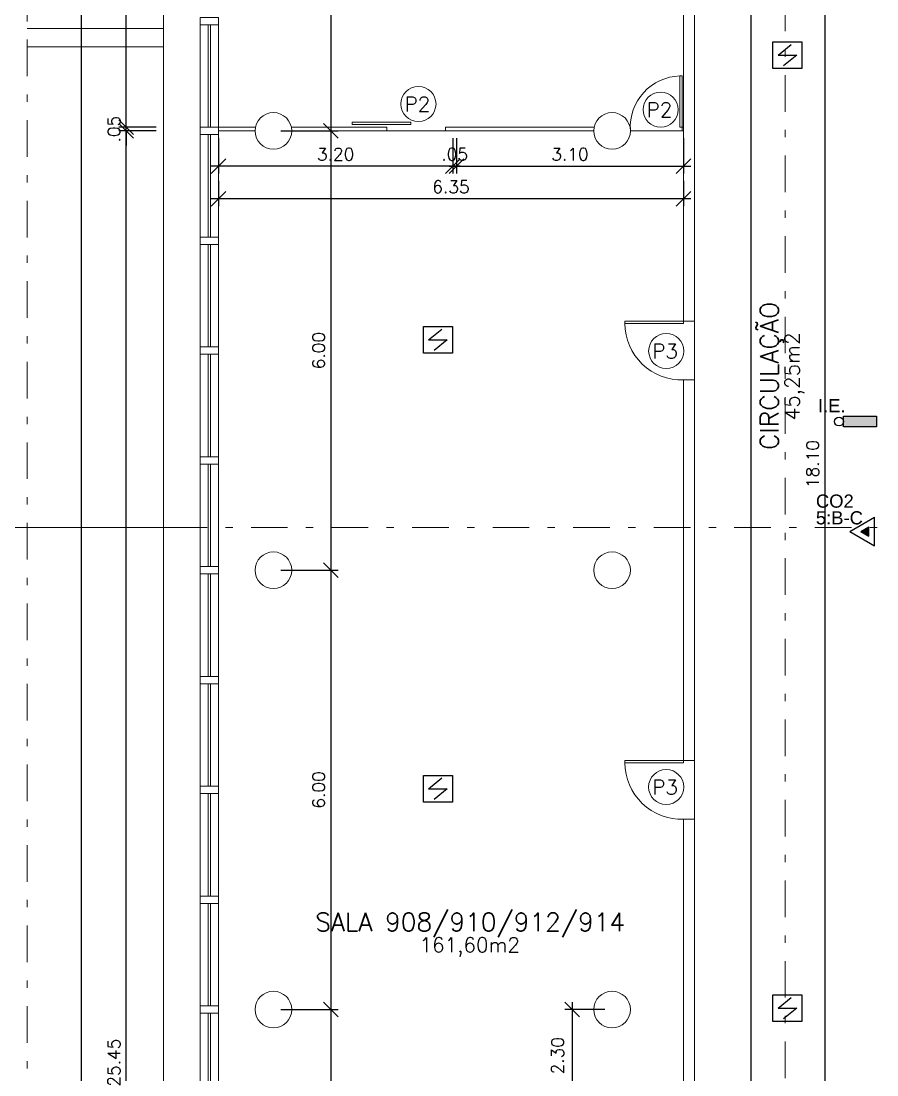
# Model space of a CAD drawing. Header units: millimetres. Extents: x 521 to 1055, y 261 to 520.
# Drawn here: x 698.43 to 710.12, y 404.35 to 418.75 of the extents above; entities that cross this region are included whole.
import ezdxf
from ezdxf.enums import TextEntityAlignment as Align

# ---------------------------------------------------------------- set-up
doc = ezdxf.new("R2010")
doc.units = ezdxf.units.MM
doc.linetypes.add('CONTINU', pattern=[0])
doc.linetypes.add('DASHDOTX2', pattern=[2, 1, -0.5, 0, -0.5])
doc.layers.add('0.1', color=8, linetype='Continuous', lineweight=13)
doc.layers.add('ppci', color=8, linetype='Continuous')
doc.styles.add('ROMANS', font='romans')
doc.styles.get("Standard").update_dxf_attribs({"font": 'romans.shx'})
doc.styles.add('STYLE1', font='sanss___.ttf')
doc.dimstyles.new('Fares Eng - 50', dxfattribs={"dimscale": 2, "dimtxt": 0.085, "dimasz": 0.1, "dimexe": 0.05, "dimexo": 0.05, "dimgap": 0.04, "dimtad": 1, "dimzin": 4, "dimdsep": 46, "dimtxsty": 'ROMANS', "dimblk1": 'OBLIQUE', "dimblk2": 'OBLIQUE', "dimsah": 1, "dimcen": 0.05, "dimdle": 0.05, "dimclrd": 8, "dimclre": 8, "dimclrt": 8, "dimaunit": 1, "dimadec": 0, "dimazin": 0, "dimtfac": 1, "dimtix": 1, "dimtmove": 2, "dimatfit": 0, "dimldrblk": 'OPEN90', "dimfxl": 1, "dimtolj": 1, "dimtzin": 0, "dimarcsym": 0})

# ---------------------------------------------------------------- blocks, each defined once
blk = doc.blocks.new('P80')
for points in [[(0, 0.86), (0, 0.83), (0.15, 0.83), (0.15, 0.86)], [(0, 0), (0, 0.03), (0.15, 0.03), (0.15, 0)]]:
    blk.add_lwpolyline(points)
blk.add_lwpolyline([(-0.8, 0.06), (0, 0.06), (0, 0.03), (-0.8, 0.03)], close=True)
at = {"color": 8}
blk.add_arc((-0.025, 0.056), 0.775, 88.1408, 179.6698, dxfattribs=at)
blk = doc.blocks.new('ÁREA')
for p in [(0.00005, 0.00376), (0, 0)]:
    blk.add_attdef('COMPARTIMENTO', text='', height=0.0025).set_placement(p, align=Align.CENTER)
at = {"color": 1}
for p in [(-0.00005, -0.00376), (-0.0001, -0.00752)]:
    blk.add_attdef('ÁREA', text='', height=0.002, dxfattribs=at).set_placement(p, align=Align.CENTER)
blk = doc.blocks.new('_OBLIQUE')
at = {"color": 0, "linetype": 'ByBlock'}
blk.add_line((-0.5, -0.5), (0.5, 0.5), dxfattribs=at)
blk = doc.blocks.new('*D484')
at = {"layer": '0.1', "color": 8, "linetype": 'CONTINU', "lineweight": -2, "transparency": 16777216}
for p, q in [((704.376, 417.146), (704.376, 416.663)), ((707.476, 417.146), (707.476, 416.663)), ((704.276, 416.763), (707.576, 416.763))]:
    blk.add_line(p, q, dxfattribs=at)
at = {"layer": 'DEFPOINTS', "color": 0, "linetype": 'CONTINU', "lineweight": -2, "transparency": 16777216}
for p in [(704.376, 417.246), (707.476, 417.246), (707.476, 416.763)]:
    blk.add_point(p, dxfattribs=at)
at = {"layer": '0.1', "color": 8, "linetype": 'CONTINU', "lineweight": -2, "transparency": 16777216, "xscale": 0.2, "yscale": 0.2, "zscale": 0.2, "rotation": 180}
blk.add_blockref('_OBLIQUE', (704.376, 416.763), dxfattribs=at)
at = {"layer": '0.1', "color": 8, "linetype": 'CONTINU', "lineweight": -2, "transparency": 16777216, "xscale": 0.2, "yscale": 0.2, "zscale": 0.2}
blk.add_blockref('_OBLIQUE', (707.476, 416.763), dxfattribs=at)
at = {"layer": '0.1', "color": 8, "linetype": 'CONTINU', "transparency": 16777216, "insert": (705.926, 416.928), "char_height": 0.17, "attachment_point": 5, "style": 'ROMANS'}
blk.add_mtext('\\A1;3.10', dxfattribs=at)
blk = doc.blocks.new('_Open90')
at = {"color": 0, "linetype": 'ByBlock', "lineweight": -2}
for p, q in [((0, 0), (-1, 0)), ((-0.5, 0.5), (0, 0)), ((0, 0), (-0.5, -0.5))]:
    blk.add_line(p, q, dxfattribs=at)
blk = doc.blocks.new('*D485')
at = {"layer": '0.1', "color": 8, "linetype": 'CONTINU', "lineweight": -2, "transparency": 16777216}
for p, q in [((704.326, 417.146), (704.326, 416.663)), ((704.376, 417.146), (704.376, 416.663)), ((704.326, 416.763), (704.126, 416.763)), ((704.376, 416.763), (704.326, 416.763)), ((704.376, 416.763), (704.576, 416.763))]:
    blk.add_line(p, q, dxfattribs=at)
at = {"layer": 'DEFPOINTS', "color": 0, "linetype": 'CONTINU', "lineweight": -2, "transparency": 16777216}
for p in [(704.326, 417.246), (704.376, 417.246), (704.326, 416.763)]:
    blk.add_point(p, dxfattribs=at)
at = {"layer": '0.1', "color": 8, "linetype": 'CONTINU', "lineweight": -2, "transparency": 16777216, "xscale": 0.2, "yscale": 0.2, "zscale": 0.2}
blk.add_blockref('_OBLIQUE', (704.326, 416.763), dxfattribs=at)
at = {"layer": '0.1', "color": 8, "linetype": 'CONTINU', "lineweight": -2, "transparency": 16777216, "xscale": 0.2, "yscale": 0.2, "zscale": 0.2, "rotation": 180}
blk.add_blockref('_OBLIQUE', (704.376, 416.763), dxfattribs=at)
at = {"layer": '0.1', "color": 8, "linetype": 'CONTINU', "transparency": 16777216, "insert": (704.351, 416.928), "char_height": 0.17, "attachment_point": 5, "style": 'ROMANS'}
blk.add_mtext('\\A1;.05', dxfattribs=at)
blk = doc.blocks.new('*D486')
at = {"layer": '0.1', "color": 8, "linetype": 'CONTINU', "lineweight": -2, "transparency": 16777216}
for p, q in [((701.126, 417.146), (701.126, 416.663)), ((704.326, 417.146), (704.326, 416.663)), ((704.426, 416.763), (701.026, 416.763))]:
    blk.add_line(p, q, dxfattribs=at)
at = {"layer": 'DEFPOINTS', "color": 0, "linetype": 'CONTINU', "lineweight": -2, "transparency": 16777216}
for p in [(701.126, 417.246), (704.326, 417.246), (701.126, 416.763)]:
    blk.add_point(p, dxfattribs=at)
at = {"layer": '0.1', "color": 8, "linetype": 'CONTINU', "lineweight": -2, "transparency": 16777216, "xscale": 0.2, "yscale": 0.2, "zscale": 0.2, "rotation": 180}
blk.add_blockref('_OBLIQUE', (701.126, 416.763), dxfattribs=at)
at = {"layer": '0.1', "color": 8, "linetype": 'CONTINU', "lineweight": -2, "transparency": 16777216, "xscale": 0.2, "yscale": 0.2, "zscale": 0.2}
blk.add_blockref('_OBLIQUE', (704.326, 416.763), dxfattribs=at)
at = {"layer": '0.1', "color": 8, "linetype": 'CONTINU', "transparency": 16777216, "insert": (702.726, 416.928), "char_height": 0.17, "attachment_point": 5, "style": 'ROMANS'}
blk.add_mtext('\\A1;3.20', dxfattribs=at)
blk = doc.blocks.new('*D528')
at = {"layer": '0.1', "color": 8, "linetype": 'CONTINU', "lineweight": -2, "transparency": 16777216}
for p, q in [((699.864, 391.696), (699.864, 417.346)), ((700.276, 417.246), (699.764, 417.246)), ((700.276, 391.796), (699.764, 391.796))]:
    blk.add_line(p, q, dxfattribs=at)
at = {"layer": 'DEFPOINTS', "color": 0, "linetype": 'CONTINU', "lineweight": -2, "transparency": 16777216}
for p in [(699.864, 417.246), (700.376, 417.246), (700.376, 391.796)]:
    blk.add_point(p, dxfattribs=at)
at = {"layer": '0.1', "color": 8, "linetype": 'CONTINU', "lineweight": -2, "transparency": 16777216, "xscale": 0.2, "yscale": 0.2, "zscale": 0.2}
for p, rotation in [((699.864, 417.246), 90), ((699.864, 391.796), 270)]:
    blk.add_blockref('_OBLIQUE', p, dxfattribs=dict(at, rotation=rotation))
at = {"layer": '0.1', "color": 8, "linetype": 'CONTINU', "transparency": 16777216, "insert": (699.699, 404.521), "char_height": 0.17, "attachment_point": 5, "rotation": 90, "style": 'ROMANS'}
blk.add_mtext('\\A1;25.45', dxfattribs=at)
blk = doc.blocks.new('*D529')
at = {"layer": '0.1', "color": 8, "linetype": 'CONTINU', "lineweight": -2, "transparency": 16777216}
for p, q in [((699.864, 417.296), (699.864, 417.496)), ((700.276, 417.296), (699.764, 417.296)), ((699.864, 417.246), (699.864, 417.296)), ((700.276, 417.246), (699.764, 417.246)), ((699.864, 417.246), (699.864, 417.046))]:
    blk.add_line(p, q, dxfattribs=at)
at = {"layer": 'DEFPOINTS', "color": 0, "linetype": 'CONTINU', "lineweight": -2, "transparency": 16777216}
for p in [(699.864, 417.296), (700.376, 417.296), (700.376, 417.246)]:
    blk.add_point(p, dxfattribs=at)
at = {"layer": '0.1', "color": 8, "linetype": 'CONTINU', "lineweight": -2, "transparency": 16777216, "xscale": 0.2, "yscale": 0.2, "zscale": 0.2}
for p, rotation in [((699.864, 417.296), 270), ((699.864, 417.246), 90)]:
    blk.add_blockref('_OBLIQUE', p, dxfattribs=dict(at, rotation=rotation))
at = {"layer": '0.1', "color": 8, "linetype": 'CONTINU', "transparency": 16777216, "insert": (699.699, 417.271), "char_height": 0.17, "attachment_point": 5, "rotation": 90, "style": 'ROMANS'}
blk.add_mtext('\\A1;.05', dxfattribs=at)
blk = doc.blocks.new('*D530')
at = {"layer": '0.1', "color": 8, "linetype": 'CONTINU', "lineweight": -2, "transparency": 16777216}
for p, q in [((699.864, 417.196), (699.864, 420.146)), ((700.276, 420.046), (699.764, 420.046)), ((700.276, 417.296), (699.764, 417.296))]:
    blk.add_line(p, q, dxfattribs=at)
at = {"layer": 'DEFPOINTS', "color": 0, "linetype": 'CONTINU', "lineweight": -2, "transparency": 16777216}
for p in [(699.864, 420.046), (700.376, 420.046), (700.376, 417.296)]:
    blk.add_point(p, dxfattribs=at)
at = {"layer": '0.1', "color": 8, "linetype": 'CONTINU', "lineweight": -2, "transparency": 16777216, "xscale": 0.2, "yscale": 0.2, "zscale": 0.2}
for p, rotation in [((699.864, 420.046), 90), ((699.864, 417.296), 270)]:
    blk.add_blockref('_OBLIQUE', p, dxfattribs=dict(at, rotation=rotation))
at = {"layer": '0.1', "color": 8, "linetype": 'CONTINU', "transparency": 16777216, "insert": (699.664, 419.127), "char_height": 0.17, "attachment_point": 5, "rotation": 90, "style": 'ROMANS'}
blk.add_mtext('\\A1;2.75', dxfattribs=at)
blk = doc.blocks.new('*D534')
at = {"layer": '0.1', "color": 8, "linetype": 'CONTINU', "lineweight": -2, "transparency": 16777216}
for p, q in [((699.256, 374.146), (699.256, 424.346)), ((699.664, 424.246), (699.156, 424.246)), ((699.664, 374.246), (699.156, 374.246))]:
    blk.add_line(p, q, dxfattribs=at)
at = {"layer": 'DEFPOINTS', "color": 0, "linetype": 'CONTINU', "lineweight": -2, "transparency": 16777216}
for p in [(699.256, 424.246), (699.764, 424.246), (699.764, 374.246)]:
    blk.add_point(p, dxfattribs=at)
at = {"layer": '0.1', "color": 8, "linetype": 'CONTINU', "lineweight": -2, "transparency": 16777216, "xscale": 0.2, "yscale": 0.2, "zscale": 0.2}
for p, rotation in [((699.256, 424.246), 90), ((699.256, 374.246), 270)]:
    blk.add_blockref('_OBLIQUE', p, dxfattribs=dict(at, rotation=rotation))
at = {"layer": '0.1', "color": 8, "linetype": 'CONTINU', "transparency": 16777216, "insert": (699.091, 399.246), "char_height": 0.17, "attachment_point": 5, "rotation": 90, "style": 'ROMANS'}
blk.add_mtext('\\A1;50.00', dxfattribs=at)
blk = doc.blocks.new('*D603')
at = {"layer": '0.1', "color": 8, "linetype": 'CONTINU', "lineweight": -2, "transparency": 16777216}
for p, q in [((702.659, 423.346), (702.659, 417.146)), ((701.976, 423.246), (702.759, 423.246)), ((701.976, 417.246), (702.759, 417.246))]:
    blk.add_line(p, q, dxfattribs=at)
at = {"layer": 'DEFPOINTS', "color": 0, "linetype": 'CONTINU', "lineweight": -2, "transparency": 16777216}
for p in [(701.876, 423.246), (701.876, 417.246), (702.659, 417.246)]:
    blk.add_point(p, dxfattribs=at)
at = {"layer": '0.1', "color": 8, "linetype": 'CONTINU', "lineweight": -2, "transparency": 16777216, "xscale": 0.2, "yscale": 0.2, "zscale": 0.2}
for p, rotation in [((702.659, 423.246), 90), ((702.659, 417.246), 270)]:
    blk.add_blockref('_OBLIQUE', p, dxfattribs=dict(at, rotation=rotation))
at = {"layer": '0.1', "color": 8, "linetype": 'CONTINU', "transparency": 16777216, "insert": (702.494, 420.246), "char_height": 0.17, "attachment_point": 5, "rotation": 90, "style": 'ROMANS'}
blk.add_mtext('\\A1;6.00', dxfattribs=at)
blk = doc.blocks.new('*D604')
at = {"layer": '0.1', "color": 8, "linetype": 'CONTINU', "lineweight": -2, "transparency": 16777216}
for p, q in [((702.659, 417.346), (702.659, 411.146)), ((701.976, 417.246), (702.759, 417.246)), ((701.976, 411.246), (702.759, 411.246))]:
    blk.add_line(p, q, dxfattribs=at)
at = {"layer": 'DEFPOINTS', "color": 0, "linetype": 'CONTINU', "lineweight": -2, "transparency": 16777216}
for p in [(701.876, 417.246), (701.876, 411.246), (702.659, 411.246)]:
    blk.add_point(p, dxfattribs=at)
at = {"layer": '0.1', "color": 8, "linetype": 'CONTINU', "lineweight": -2, "transparency": 16777216, "xscale": 0.2, "yscale": 0.2, "zscale": 0.2}
for p, rotation in [((702.659, 417.246), 90), ((702.659, 411.246), 270)]:
    blk.add_blockref('_OBLIQUE', p, dxfattribs=dict(at, rotation=rotation))
at = {"layer": '0.1', "color": 8, "linetype": 'CONTINU', "transparency": 16777216, "insert": (702.494, 414.246), "char_height": 0.17, "attachment_point": 5, "rotation": 90, "style": 'ROMANS'}
blk.add_mtext('\\A1;6.00', dxfattribs=at)
blk = doc.blocks.new('*D605')
at = {"layer": '0.1', "color": 8, "linetype": 'CONTINU', "lineweight": -2, "transparency": 16777216}
for p, q in [((701.976, 411.246), (702.759, 411.246)), ((702.659, 411.346), (702.659, 405.146)), ((701.976, 405.246), (702.759, 405.246))]:
    blk.add_line(p, q, dxfattribs=at)
at = {"layer": 'DEFPOINTS', "color": 0, "linetype": 'CONTINU', "lineweight": -2, "transparency": 16777216}
for p in [(701.876, 411.246), (701.876, 405.246), (702.659, 405.246)]:
    blk.add_point(p, dxfattribs=at)
at = {"layer": '0.1', "color": 8, "linetype": 'CONTINU', "lineweight": -2, "transparency": 16777216, "xscale": 0.2, "yscale": 0.2, "zscale": 0.2}
for p, rotation in [((702.659, 411.246), 90), ((702.659, 405.246), 270)]:
    blk.add_blockref('_OBLIQUE', p, dxfattribs=dict(at, rotation=rotation))
at = {"layer": '0.1', "color": 8, "linetype": 'CONTINU', "transparency": 16777216, "insert": (702.494, 408.246), "char_height": 0.17, "attachment_point": 5, "rotation": 90, "style": 'ROMANS'}
blk.add_mtext('\\A1;6.00', dxfattribs=at)
blk = doc.blocks.new('*D606')
at = {"layer": '0.1', "color": 8, "linetype": 'CONTINU', "lineweight": -2, "transparency": 16777216}
for p, q in [((702.659, 405.346), (702.659, 399.146)), ((701.976, 405.246), (702.759, 405.246)), ((701.976, 399.246), (702.759, 399.246))]:
    blk.add_line(p, q, dxfattribs=at)
at = {"layer": 'DEFPOINTS', "color": 0, "linetype": 'CONTINU', "lineweight": -2, "transparency": 16777216}
for p in [(701.876, 405.246), (701.876, 399.246), (702.659, 399.246)]:
    blk.add_point(p, dxfattribs=at)
at = {"layer": '0.1', "color": 8, "linetype": 'CONTINU', "lineweight": -2, "transparency": 16777216, "xscale": 0.2, "yscale": 0.2, "zscale": 0.2}
for p, rotation in [((702.659, 405.246), 90), ((702.659, 399.246), 270)]:
    blk.add_blockref('_OBLIQUE', p, dxfattribs=dict(at, rotation=rotation))
at = {"layer": '0.1', "color": 8, "linetype": 'CONTINU', "transparency": 16777216, "insert": (702.494, 402.246), "char_height": 0.17, "attachment_point": 5, "rotation": 90, "style": 'ROMANS'}
blk.add_mtext('\\A1;6.00', dxfattribs=at)
blk = doc.blocks.new('*D612')
at = {"layer": '0.1', "color": 8, "linetype": 'CONTINU', "lineweight": -2, "transparency": 16777216}
for p, q in [((705.957, 405.346), (705.957, 402.846)), ((706.401, 405.246), (705.857, 405.246)), ((706.401, 402.946), (705.857, 402.946))]:
    blk.add_line(p, q, dxfattribs=at)
at = {"layer": 'DEFPOINTS', "color": 0, "linetype": 'CONTINU', "lineweight": -2, "transparency": 16777216}
for p in [(706.501, 405.246), (705.957, 402.946), (706.501, 402.946)]:
    blk.add_point(p, dxfattribs=at)
at = {"layer": '0.1', "color": 8, "linetype": 'CONTINU', "lineweight": -2, "transparency": 16777216, "xscale": 0.2, "yscale": 0.2, "zscale": 0.2}
for p, rotation in [((705.957, 405.246), 90), ((705.957, 402.946), 270)]:
    blk.add_blockref('_OBLIQUE', p, dxfattribs=dict(at, rotation=rotation))
at = {"layer": '0.1', "color": 8, "linetype": 'CONTINU', "transparency": 16777216, "insert": (705.757, 404.615), "char_height": 0.17, "attachment_point": 5, "rotation": 90, "style": 'ROMANS'}
blk.add_mtext('\\A1;2.30', dxfattribs=at)
blk = doc.blocks.new('*D616')
at = {"layer": '0.1', "color": 8, "linetype": 'CONTINU', "lineweight": -2, "transparency": 16777216}
for p, q in [((707.826, 421.746), (708.495, 421.746)), ((708.395, 421.846), (708.395, 376.646)), ((707.826, 376.746), (708.495, 376.746))]:
    blk.add_line(p, q, dxfattribs=at)
at = {"layer": 'DEFPOINTS', "color": 0, "linetype": 'CONTINU', "lineweight": -2, "transparency": 16777216}
for p in [(707.726, 421.746), (707.726, 376.746), (708.395, 376.746)]:
    blk.add_point(p, dxfattribs=at)
at = {"layer": '0.1', "color": 8, "linetype": 'CONTINU', "lineweight": -2, "transparency": 16777216, "xscale": 0.2, "yscale": 0.2, "zscale": 0.2}
for p, rotation in [((708.395, 421.746), 90), ((708.395, 376.746), 270)]:
    blk.add_blockref('_OBLIQUE', p, dxfattribs=dict(at, rotation=rotation))
at = {"layer": '0.1', "color": 8, "linetype": 'CONTINU', "transparency": 16777216, "insert": (708.23, 399.246), "char_height": 0.17, "attachment_point": 5, "rotation": 90, "style": 'ROMANS'}
blk.add_mtext('\\A1;45.00', dxfattribs=at)
blk = doc.blocks.new('*D641')
at = {"layer": '0.1', "color": 8, "linetype": 'CONTINU', "lineweight": -2, "transparency": 16777216}
for p, q in [((710.026, 421.746), (709.306, 421.746)), ((709.406, 421.846), (709.406, 403.546)), ((710.026, 403.646), (709.306, 403.646))]:
    blk.add_line(p, q, dxfattribs=at)
at = {"layer": 'DEFPOINTS', "color": 0, "linetype": 'CONTINU', "lineweight": -2, "transparency": 16777216}
for p in [(710.126, 421.746), (709.406, 403.646), (710.126, 403.646)]:
    blk.add_point(p, dxfattribs=at)
at = {"layer": '0.1', "color": 8, "linetype": 'CONTINU', "lineweight": -2, "transparency": 16777216, "xscale": 0.2, "yscale": 0.2, "zscale": 0.2}
for p, rotation in [((709.406, 421.746), 90), ((709.406, 403.646), 270)]:
    blk.add_blockref('_OBLIQUE', p, dxfattribs=dict(at, rotation=rotation))
at = {"layer": '0.1', "color": 8, "linetype": 'CONTINU', "transparency": 16777216, "insert": (709.241, 412.696), "char_height": 0.17, "attachment_point": 5, "rotation": 90, "style": 'ROMANS'}
blk.add_mtext('\\A1;18.10', dxfattribs=at)
blk = doc.blocks.new('Cor-4A')
h = blk.add_hatch(color=1)
edge = h.paths.add_edge_path()
edge.add_line((-0.00005, -0.00732), (-0.00757, 0))
edge.add_line((-0.00757, 0), (-0.00014, 0.00731))
edge.add_line((-0.00014, 0.00731), (-0.00014, 0.005))
edge.add_arc((0, 0), 0.005, 91.6216, 269.468)
edge.add_line((-0.00005, -0.005), (-0.00005, -0.00732))
at = {"linetype": 'DASHDOTX2'}
blk.add_line((0, 0.03735), (0, 0.005), dxfattribs=at)
at = {"color": 1}
blk.add_lwpolyline([(-0.00005, -0.00732), (-0.00757, 0), (-0.00014, 0.00731), (-0.00014, 0.005, 0.98138), (-0.00005, -0.005)], format="xyb", close=True, dxfattribs=at)
blk.add_circle((0, 0), 0.005, dxfattribs=at)
at = {"color": 3, "style": 'ROMANS'}
blk.add_attdef('O', text='', height=0.006, rotation=90, dxfattribs=at).set_placement((0.00019, 0), align=Align.MIDDLE)
blk = doc.blocks.new('*D3196')
at = {"layer": '0.1', "color": 8, "linetype": 'CONTINU', "lineweight": -2, "transparency": 16777216}
for p, q in [((701.126, 416.563), (701.126, 416.217)), ((707.476, 416.563), (707.476, 416.217)), ((707.576, 416.317), (701.026, 416.317))]:
    blk.add_line(p, q, dxfattribs=at)
at = {"layer": 'DEFPOINTS', "color": 0, "linetype": 'CONTINU', "lineweight": -2, "transparency": 16777216}
for p in [(701.126, 416.663), (707.476, 416.663), (701.126, 416.317)]:
    blk.add_point(p, dxfattribs=at)
at = {"layer": '0.1', "color": 8, "linetype": 'CONTINU', "lineweight": -2, "transparency": 16777216, "xscale": 0.2, "yscale": 0.2, "zscale": 0.2, "rotation": 180}
blk.add_blockref('_OBLIQUE', (701.126, 416.317), dxfattribs=at)
at = {"layer": '0.1', "color": 8, "linetype": 'CONTINU', "lineweight": -2, "transparency": 16777216, "xscale": 0.2, "yscale": 0.2, "zscale": 0.2}
blk.add_blockref('_OBLIQUE', (707.476, 416.317), dxfattribs=at)
at = {"layer": '0.1', "color": 8, "linetype": 'CONTINU', "lineweight": -2, "transparency": 16777216, "insert": (704.301, 416.482), "char_height": 0.17, "attachment_point": 5, "style": 'ROMANS'}
blk.add_mtext('\\A1;6.35', dxfattribs=at)

msp = doc.modelspace()

# ---------------------------------------------------------------- hatches: boundary and pattern name
at = {"layer": 'ppci'}
for points in [[(709.66178, 413.34869), (709.66178, 413.2062), (710.11031, 413.2062), (710.11031, 413.34869)], [(709.89689, 411.77606), (710.00964, 411.71096), (710.00964, 411.84116)]]:
    msp.add_hatch(color=10, dxfattribs=at).paths.add_polyline_path(points)

# ---------------------------------------------------------------- linework, layer by layer
at = {"layer": '0.1', "color": 8, "linetype": 'DASHDOTX2', "ltscale": 0.5}
for p, q in [((698.51365, 365.19275), (698.51365, 428.20423)), ((708.86557, 424.60892), (708.86557, 371.68747)), ((700.47069, 411.83162), (720.94573, 411.83162))]:
    msp.add_line(p, q, dxfattribs=at)
at = {"layer": '0.1', "color": 8, "linetype": 'CONTINU'}
for p, q in [((700.37637, 375.39649), (700.37637, 423.09649)), ((700.87637, 417.29649), (700.87637, 418.69649)), ((700.98637, 417.29649), (700.98637, 418.69649)), ((701.01637, 417.29649), (701.01637, 418.69649)), ((701.12637, 417.29649), (701.12637, 418.69649)), ((703.42637, 417.24649), (703.42637, 417.29649)), ((704.22637, 417.29649), (704.22637, 417.24649)), ((707.45637, 417.29649), (707.45637, 417.24649)), ((700.87637, 415.79649), (700.87637, 417.19649)), ((700.98637, 415.79649), (700.98637, 417.19649)), ((701.01637, 415.79649), (701.01637, 417.19649)), ((701.12637, 415.79649), (701.12637, 417.19649)), ((704.22637, 417.24649), (703.42637, 417.24649)), ((707.45637, 417.24649), (706.75137, 417.24649)), ((700.87637, 414.29649), (700.87637, 415.69649)), ((700.98637, 414.29649), (700.98637, 415.69649)), ((701.01637, 414.29649), (701.01637, 415.69649)), ((701.12637, 414.29649), (701.12637, 415.69649)), ((707.62637, 414.64649), (707.62637, 413.84649)), ((700.87637, 412.79649), (700.87637, 414.19649)), ((700.98637, 412.79649), (700.98637, 414.19649)), ((701.01637, 412.79649), (701.01637, 414.19649)), ((701.12637, 412.79649), (701.12637, 414.19649)), ((700.87637, 411.29649), (700.87637, 412.69649)), ((700.98637, 411.29649), (700.98637, 412.69649)), ((701.01637, 411.29649), (701.01637, 412.69649)), ((701.12637, 411.29649), (701.12637, 412.69649)), ((700.87637, 409.79649), (700.87637, 411.19649)), ((700.98637, 409.79649), (700.98637, 411.19649)), ((701.01637, 409.79649), (701.01637, 411.19649)), ((701.12637, 409.79649), (701.12637, 411.19649)), ((700.87637, 408.29649), (700.87637, 409.69649)), ((700.98637, 408.29649), (700.98637, 409.69649)), ((701.01637, 408.29649), (701.01637, 409.69649)), ((701.12637, 408.29649), (701.12637, 409.69649)), ((707.62637, 407.84649), (707.62637, 408.64649)), ((700.87637, 406.79649), (700.87637, 408.19649)), ((700.98637, 406.79649), (700.98637, 408.19649)), ((701.01637, 406.79649), (701.01637, 408.19649)), ((701.12637, 406.79649), (701.12637, 408.19649)), ((700.87637, 405.29649), (700.87637, 406.69649)), ((700.98637, 405.29649), (700.98637, 406.69649)), ((701.01637, 405.29649), (701.01637, 406.69649)), ((701.12637, 405.29649), (701.12637, 406.69649)), ((700.87637, 403.79649), (700.87637, 405.19649)), ((700.98637, 403.79649), (700.98637, 405.19649)), ((701.01637, 403.79649), (701.01637, 405.19649)), ((701.12637, 403.79649), (701.12637, 405.19649))]:
    msp.add_line(p, q, dxfattribs=at)
at = {"layer": '0.1', "color": 7}
for p, q in [((707.62637, 420.29649), (707.62637, 414.64649)), ((707.47637, 420.04649), (707.47637, 414.64649)), ((707.62637, 414.64649), (707.47637, 414.64649)), ((707.62637, 413.84649), (707.47637, 413.84649)), ((707.47637, 413.84649), (707.47637, 408.64649)), ((707.62637, 413.84649), (707.62637, 408.64649)), ((707.62637, 408.64649), (707.47637, 408.64649)), ((707.62637, 407.84649), (707.47637, 407.84649)), ((707.47637, 407.84649), (707.47637, 402.64649)), ((707.62637, 407.84649), (707.62637, 402.64649))]:
    msp.add_line(p, q, dxfattribs=at)
at = {"layer": '0.1', "color": 8}
for p, q in [((698.51365, 418.64649), (700.37637, 418.64649)), ((700.37637, 418.39649), (698.51365, 418.39649)), ((701.12637, 417.29649), (701.63142, 417.29649)), ((702.12132, 417.29649), (703.42637, 417.29649)), ((704.22637, 417.29649), (706.25642, 417.29649)), ((707.45637, 417.29649), (707.47637, 417.29649)), ((701.12637, 417.24649), (701.62637, 417.24649)), ((702.12637, 417.24649), (703.42637, 417.24649)), ((704.22637, 417.24649), (706.25137, 417.24649)), ((707.45637, 417.24649), (707.47637, 417.24649))]:
    msp.add_line(p, q, dxfattribs=at)
at = {"layer": '0.1', "color": 8, "linetype": 'CONTINU'}
for points in [[(700.87637, 418.79649), (701.12637, 418.79649), (701.12637, 418.69649), (700.87637, 418.69649)], [(707.42637, 417.29649), (707.42637, 417.99649), (707.45637, 417.99649), (707.45637, 417.29649)], [(700.87637, 417.29649), (701.12637, 417.29649), (701.12637, 417.19649), (700.87637, 417.19649)], [(700.87637, 415.79649), (701.12637, 415.79649), (701.12637, 415.69649), (700.87637, 415.69649)], [(700.87637, 414.29649), (701.12637, 414.29649), (701.12637, 414.19649), (700.87637, 414.19649)], [(700.87637, 412.79649), (701.12637, 412.79649), (701.12637, 412.69649), (700.87637, 412.69649)], [(700.87637, 411.29649), (701.12637, 411.29649), (701.12637, 411.19649), (700.87637, 411.19649)], [(700.87637, 409.79649), (701.12637, 409.79649), (701.12637, 409.69649), (700.87637, 409.69649)], [(700.87637, 408.29649), (701.12637, 408.29649), (701.12637, 408.19649), (700.87637, 408.19649)], [(700.87637, 406.79649), (701.12637, 406.79649), (701.12637, 406.69649), (700.87637, 406.69649)], [(700.87637, 405.29649), (701.12637, 405.29649), (701.12637, 405.19649), (700.87637, 405.19649)]]:
    msp.add_lwpolyline(points, close=True, dxfattribs=at)
at = {"layer": '0.1', "color": 8}
msp.add_lwpolyline([(702.95353, 417.334), (703.75353, 417.334), (703.75353, 417.364), (702.95353, 417.364)], close=True, dxfattribs=at)
for centre in [(703.85743, 417.61317), (707.16373, 417.53724), (707.24052, 414.2397), (707.2403, 408.28463)]:
    msp.add_circle(centre, 0.23964, dxfattribs=at)
at = {"layer": '0.1', "color": 7}
for centre in [(701.87637, 417.24649), (706.50137, 417.24649), (701.87637, 411.24649), (706.50137, 411.24649), (701.87637, 405.24649), (706.50137, 405.24649)]:
    msp.add_circle(centre, 0.25, dxfattribs=at)
at = {"layer": '0.1', "color": 8, "linetype": 'CONTINU'}
msp.add_arc((707.44635, 417.30027), 0.69651, 91.643284, 183.350713, dxfattribs=at)
at = {"layer": 'ppci', "color": 10, "linetype": 'Continuous'}
for p, q in [((708.76995, 418.28172), (708.94858, 418.42804)), ((708.76995, 418.28172), (709.02326, 418.28172)), ((709.02326, 418.28172), (708.84463, 418.13541)), ((703.99642, 414.39389), (704.17505, 414.5402)), ((703.99642, 414.39389), (704.24973, 414.39389)), ((704.24973, 414.39389), (704.0711, 414.24758)), ((709.74689, 411.77606), (710.08464, 411.97106)), ((710.08464, 411.58106), (710.08464, 411.97106)), ((709.89689, 411.77606), (710.00964, 411.84116)), ((710.00964, 411.71096), (710.00964, 411.84116)), ((709.74689, 411.77606), (710.08464, 411.58106)), ((709.89689, 411.77606), (710.00964, 411.71096)), ((703.99642, 408.2626), (704.17505, 408.40891)), ((703.99642, 408.2626), (704.24973, 408.2626)), ((704.24973, 408.2626), (704.0711, 408.11628)), ((708.76995, 405.26553), (708.94858, 405.41184)), ((708.76995, 405.26553), (709.02326, 405.26553)), ((709.02326, 405.26553), (708.84463, 405.11921))]:
    msp.add_line(p, q, dxfattribs=at)
for points in [[(708.69871, 418.46393), (709.09451, 418.46393), (709.09451, 418.09951), (708.69871, 418.09951)], [(703.92518, 414.5761), (704.32097, 414.5761), (704.32097, 414.21168), (703.92518, 414.21168)], [(703.92518, 408.4448), (704.32097, 408.4448), (704.32097, 408.08039), (703.92518, 408.08039)], [(708.69871, 405.44773), (709.09451, 405.44773), (709.09451, 405.08332), (708.69871, 405.08332)]]:
    msp.add_lwpolyline(points, close=True, dxfattribs=at)
at = {"layer": 'ppci', "color": 10}
msp.add_lwpolyline([(710.11031, 413.34869), (710.11031, 413.2062), (709.66178, 413.2062), (709.66178, 413.34869)], close=True, dxfattribs=at)
msp.add_circle((709.6006, 413.27744), 0.06117, dxfattribs=at)

# ---------------------------------------------------------------- block references
at = {"layer": '0.1', "color": 8}
ref = msp.add_blockref('ÁREA', (708.77456, 413.90084), dxfattribs=dict(at, xscale=133.3333333333333, yscale=133.3333333333333, zscale=133.3333333333333, rotation=90))
ref.add_attrib('COMPARTIMENTO', 'CIRCULAÇÃO', dxfattribs={"layer": '0', "color": 3, "height": 0.25, "rotation": 90}).set_placement((708.77456, 413.90084), align=Align.CENTER)
ref.add_attrib('ÁREA', '45,25m2', dxfattribs={"layer": '0', "color": 1, "height": 0.2, "rotation": 90}).set_placement((709.06252, 413.89421), align=Align.CENTER)
at = {"layer": '0.1', "color": 8, "xscale": -1, "rotation": 180}
for p in [(707.47637, 414.67649), (707.47637, 408.67649)]:
    msp.add_blockref('P80', p, dxfattribs=at)
at = {"layer": '0.1', "color": 8}
ref = msp.add_blockref('Cor-4A', (697.12404, 411.83162), dxfattribs=dict(at, xscale=89.59999999999991, yscale=89.59999999999991, zscale=89.59999999999991, rotation=270))
ref.add_attrib('O', 'A', dxfattribs={"layer": '0', "color": 3, "height": 0.5376, "style": 'ROMANS', "text_generation_flag": 2}).set_placement((697.12404, 411.81423), align=Align.MIDDLE)
ref = msp.add_blockref('ÁREA', (704.56387, 406.3168), dxfattribs=dict(at, xscale=133.3333333333333, yscale=133.3333333333333, zscale=133.3333333333333))
ref.add_attrib('COMPARTIMENTO', 'SALA 908/910/912/914', dxfattribs={"layer": '0', "color": 3, "height": 0.25}).set_placement((704.56387, 406.3168), align=Align.CENTER)
ref.add_attrib('ÁREA', '161,60m2', dxfattribs={"layer": '0', "color": 1, "height": 0.2}).set_placement((704.55724, 406.02885), align=Align.CENTER)

# ---------------------------------------------------------------- texts
for s, p in [('P2', (703.66682, 417.51166)), ('P2', (706.97312, 417.43573)), ('P3', (707.04991, 414.13819)), ('P3', (707.04969, 408.18312))]:
    msp.add_text(s, height=0.2, dxfattribs=at).set_placement(p)
at = {"layer": 'ppci', "color": 10, "style": 'STYLE1'}
for s, p in [('I.E.', (709.31329, 413.40368)), ('CO2', (709.28492, 412.10063)), ('5:B-C', (709.28492, 411.87227))]:
    msp.add_text(s, height=0.18, dxfattribs=at).set_placement(p)

# ---------------------------------------------------------------- dimensions: what is measured, and where the dimension line sits
at = {"layer": '0.1', "color": 8, "linetype": 'CONTINU'}
for base, p1, p2, picture, middle in [((699.25632, 424.24649), (699.76402, 374.24649), (699.76402, 424.24649), '*D534', (699.09132, 399.24649)), ((702.65926, 417.24649), (701.87637, 423.24649), (701.87637, 417.24649), '*D603', (702.49426, 420.24649)), ((708.39491, 376.74649), (707.72637, 421.74649), (707.72637, 376.74649), '*D616', (708.22991, 399.24649)), ((709.4064, 403.64649), (710.12637, 421.74649), (710.12637, 403.64649), '*D641', (709.2414, 412.69649)), ((699.86402, 417.29649), (700.37637, 417.24649), (700.37637, 417.29649), '*D529', (699.69902, 417.27149)), ((699.86402, 417.24649), (700.37637, 391.79649), (700.37637, 417.24649), '*D528', (699.69902, 404.52149)), ((702.65926, 411.24649), (701.87637, 417.24649), (701.87637, 411.24649), '*D604', (702.49426, 414.24649)), ((702.65926, 405.24649), (701.87637, 411.24649), (701.87637, 405.24649), '*D605', (702.49426, 408.24649)), ((702.65926, 399.24649), (701.87637, 405.24649), (701.87637, 399.24649), '*D606', (702.49426, 402.24649))]:
    dim = msp.add_linear_dim(base=base, p1=p1, p2=p2, angle=90, dimstyle='Fares Eng - 50', dxfattribs=at)
    dim.commit()
    dim.dimension.update_dxf_attribs({"geometry": picture, "text_midpoint": middle})
for base, p1, p2, picture, middle in [((699.86402, 420.04649), (700.37637, 417.29649), (700.37637, 420.04649), '*D530', (699.66402, 419.12741)), ((705.95683, 402.94649), (706.50137, 405.24649), (706.50137, 402.94649), '*D612', (705.75683, 404.61463))]:
    dim = msp.add_linear_dim(base=base, p1=p1, p2=p2, angle=90, dimstyle='Fares Eng - 50', dxfattribs=at)
    dim.commit()
    dim.dimension.update_dxf_attribs({"geometry": picture, "text_midpoint": middle, "dimtype": 160})
for base, p1, p2, picture, middle in [((701.12637, 416.7632), (704.32637, 417.24649), (701.12637, 417.24649), '*D486', (702.72637, 416.9282)), ((704.32637, 416.7632), (704.37637, 417.24649), (704.32637, 417.24649), '*D485', (704.35137, 416.9282)), ((707.47637, 416.7632), (704.37637, 417.24649), (707.47637, 417.24649), '*D484', (705.92637, 416.9282))]:
    dim = msp.add_linear_dim(base=base, p1=p1, p2=p2, dimstyle='Fares Eng - 50', dxfattribs=at)
    dim.commit()
    dim.dimension.update_dxf_attribs({"geometry": picture, "text_midpoint": middle})
at = {"layer": '0.1', "color": 8, "linetype": 'CONTINU', "lineweight": -2}
dim = msp.add_linear_dim(base=(701.12637, 416.31721), p1=(707.47637, 416.6632), p2=(701.12637, 416.6632), dimstyle='Fares Eng - 50', dxfattribs=at)
dim.commit()
dim.dimension.update_dxf_attribs({"geometry": '*D3196', "text_midpoint": (704.30137, 416.48221)})

doc.saveas('drawing.dxf')
